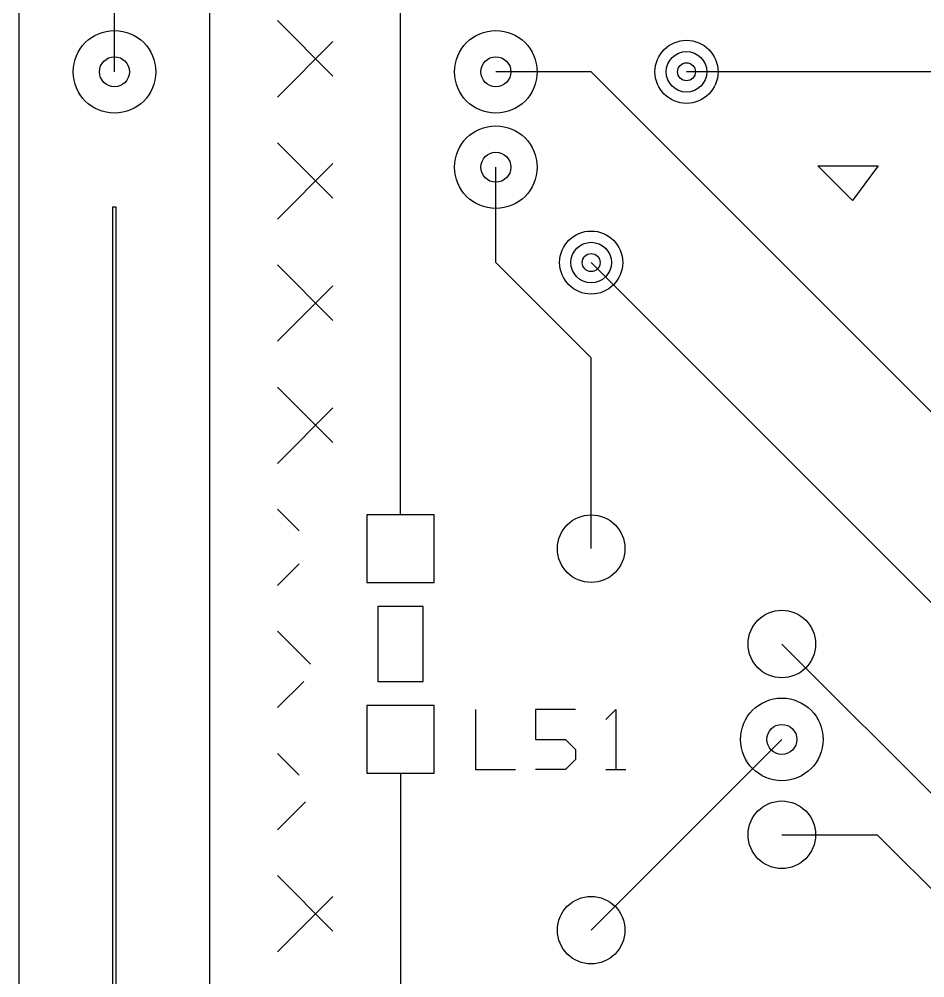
# Model space of a CAD drawing. Extents: x 7 to 280, y 7 to 360.
# Drawn here: x 156.21 to 168.27, y 216.53 to 229.3 of the extents above; entities that cross this region are included whole.
import ezdxf

# ---------------------------------------------------------------- set-up
doc = ezdxf.new("R2010")
doc.units = 0
doc.layers.add('SCORE', color=5, linetype='CONTINUOUS')

msp = doc.modelspace()

# ---------------------------------------------------------------- linework, layer by layer
at = {"layer": 'SCORE'}
for p, q in [((158.75, 208.28), (158.75, 232.41)), ((161.29, 224.79), (161.29, 232.41)), ((156.21, 203.2), (156.21, 231.14)), ((157.48, 228.6), (157.48, 231.14)), ((159.6502, 229.2821), (160.39, 228.5423)), ((159.6503, 228.2641), (160.39, 229.0037)), ((163.83, 228.6), (162.56, 228.6)), ((173.99, 218.44), (163.83, 228.6)), ((172.72, 228.6), (165.1, 228.6)), ((159.6504, 227.6556), (160.39, 226.916)), ((159.6505, 226.6379), (160.39, 227.3774)), ((162.56, 226.06), (162.56, 227.33)), ((166.8478, 227.35), (167.6554, 227.35)), ((167.3114, 226.8863), (166.8478, 227.35)), ((167.6554, 227.35), (167.3114, 226.8863)), ((157.46, 209.3864), (157.46, 226.8007)), ((157.46, 226.8007), (157.4984, 226.8007)), ((157.4984, 226.8007), (157.5, 209.4314)), ((159.6506, 226.0291), (160.39, 225.2896)), ((163.83, 224.79), (162.56, 226.06)), ((168.91, 220.98), (163.83, 226.06)), ((159.6507, 225.0117), (160.39, 225.751)), ((161.29, 222.7), (161.29, 224.79)), ((163.83, 222.25), (163.83, 224.79)), ((159.6508, 224.4025), (160.39, 223.6633)), ((159.6509, 223.3856), (160.39, 224.1247)), ((159.6509, 222.776), (159.94, 222.4869)), ((161.74, 222.7), (160.84, 222.7)), ((160.84, 222.7), (160.84, 221.8)), ((161.74, 221.8), (161.74, 222.7)), ((159.651, 221.7594), (159.94, 222.0483)), ((160.84, 221.8), (161.74, 221.8)), ((161.59, 221.48), (160.99, 221.48)), ((160.99, 221.48), (160.99, 220.48)), ((161.59, 220.48), (161.59, 221.48)), ((159.6511, 221.1495), (160.09, 220.7106)), ((166.37, 220.98), (170.18, 217.17)), ((159.6512, 220.1332), (160.0001, 220.4821)), ((160.99, 220.48), (161.59, 220.48)), ((161.74, 220.16), (160.84, 220.16)), ((160.84, 220.16), (160.84, 219.26)), ((161.74, 219.26), (161.74, 220.16)), ((162.29, 220.11), (162.29, 219.31)), ((163.6233, 220.11), (163.09, 220.11)), ((163.09, 220.11), (163.09, 219.71)), ((164.0233, 219.9767), (164.1567, 220.11)), ((164.1567, 220.11), (164.1567, 219.31)), ((163.09, 219.71), (163.49, 219.71)), ((163.49, 219.71), (163.6233, 219.5767)), ((163.83, 217.17), (166.37, 219.71)), ((163.6233, 219.5767), (163.6233, 219.4433)), ((159.6513, 219.523), (159.9409, 219.2334)), ((163.6233, 219.4433), (163.49, 219.31)), ((160.84, 219.26), (161.74, 219.26)), ((161.29, 219.26), (161.29, 217.17)), ((162.29, 219.31), (162.8233, 219.31)), ((163.49, 219.31), (163.09, 219.31)), ((164.0233, 219.31), (164.29, 219.31)), ((159.6514, 218.507), (160.0247, 218.8804)), ((166.37, 218.44), (167.64, 218.44)), ((167.64, 218.44), (168.91, 217.17)), ((159.6515, 217.8964), (160.39, 217.1579)), ((159.6516, 216.8809), (160.39, 217.6193)), ((161.29, 217.17), (161.29, 213.36))]:
    msp.add_line(p, q, dxfattribs=at)
for centre, radius in [((157.48, 228.6), 0.55), ((162.56, 228.6), 0.55), ((165.1, 228.6), 0.42), ((157.48, 228.6), 0.2), ((162.56, 228.6), 0.2), ((165.1, 228.6), 0.27), ((165.1, 228.6), 0.12), ((162.56, 227.33), 0.55), ((162.56, 227.33), 0.2), ((163.83, 226.06), 0.42), ((163.83, 226.06), 0.27), ((163.83, 226.06), 0.12), ((163.83, 222.25), 0.45), ((166.37, 220.98), 0.45), ((166.37, 219.71), 0.55), ((166.37, 219.71), 0.2), ((166.37, 218.44), 0.45), ((163.83, 217.17), 0.45)]:
    msp.add_circle(centre, radius, dxfattribs=at)

doc.saveas('drawing.dxf')
